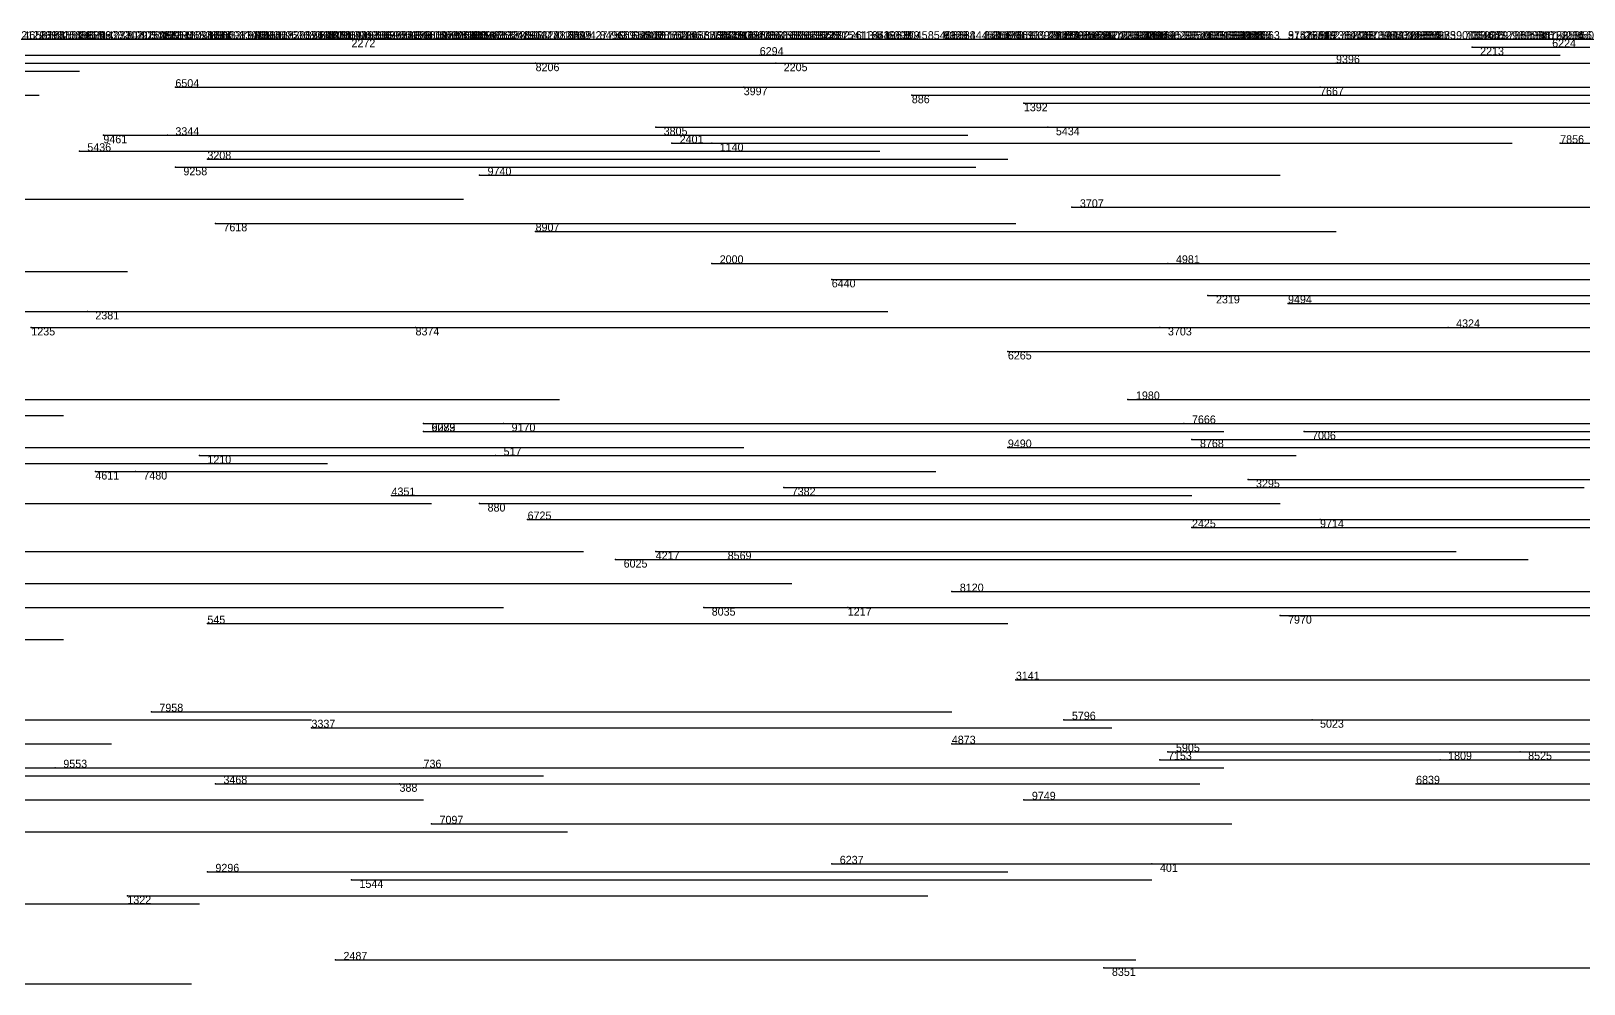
# Model space of a CAD drawing. Extents: x 0 to 1.1, y 0 to 1.
# Drawn here: x 0.666 to 0.86, y 0.882 to 1.001 of the extents above; entities that cross this region are included whole.
import ezdxf

# ---------------------------------------------------------------- set-up
doc = ezdxf.new("R2010")
doc.units = 0
for name, color, linetype in [('Normals', 1, 'CONTINUOUS'), ('Source_points', 5, 'CONTINUOUS'), ('Text', 3, 'CONTINUOUS')]:
    doc.layers.add(name, color=color, linetype=linetype)

msp = doc.modelspace()

# ---------------------------------------------------------------- linework, layer by layer
at = {"layer": 'Normals', "color": 1}
for p, q in [((0.567, 1, 0.51), (0.666, 1, 0.51)), ((0.568, 1, 0.712), (0.668, 1, 0.712)), ((0.569, 1, 0.037), (0.669, 1, 0.037)), ((0.57, 1, 0.263), (0.67, 1, 0.263)), ((0.571, 1, 0.615), (0.671, 1, 0.615)), ((0.572, 1, 0.996), (0.672, 1, 0.996)), ((0.573, 1, 0.052), (0.673, 1, 0.052)), ((0.573, 1, 0.555), (0.672, 1, 0.555)), ((0.573, 1, 0.737), (0.673, 1, 0.737)), ((0.574, 1, 0.416), (0.674, 1, 0.416)), ((0.575, 1, 0.1), (0.675, 1, 0.1)), ((0.575, 1, 0.786), (0.675, 1, 0.786)), ((0.575, 1, 0.309), (0.675, 1, 0.309)), ((0.576, 1, 0.72), (0.676, 1, 0.72)), ((0.576, 1, 0.917), (0.676, 1, 0.917)), ((0.577, 1, 0.671), (0.677, 1, 0.671)), ((0.577, 1, 0.97), (0.676, 1, 0.97)), ((0.578, 1, 0.44), (0.678, 1, 0.44)), ((0.578, 1, 0.671), (0.678, 1, 0.671)), ((0.579, 1, 0.389), (0.679, 1, 0.389)), ((0.579, 1, 0.748), (0.679, 1, 0.748)), ((0.579, 1, 0.608), (0.679, 1, 0.608)), ((0.58, 1, 0.768), (0.68, 1, 0.768)), ((0.58, 1, 0.66), (0.68, 1, 0.66)), ((0.581, 1, 0.547), (0.681, 1, 0.547)), ((0.581, 1, 0.766), (0.681, 1, 0.766)), ((0.581, 1, 0.579), (0.681, 1, 0.579)), ((0.582, 1, 0.555), (0.681, 1, 0.555)), ((0.582, 1, 0.224), (0.682, 1, 0.224)), ((0.582, 1, 0.481), (0.682, 1, 0.481)), ((0.582, 1, 0.28), (0.682, 1, 0.28)), ((0.583, 1, 0.779), (0.683, 1, 0.779)), ((0.584, 1, 0.773), (0.683, 1, 0.773)), ((0.584, 1, 0.73), (0.684, 1, 0.73)), ((0.585, 1, 0.351), (0.685, 1, 0.351)), ((0.585, 1, 0.405), (0.684, 1, 0.405)), ((0.585, 1, 0.126), (0.685, 1, 0.126)), ((0.587, 1, 0.611), (0.686, 1, 0.611)), ((0.587, 1, 0.986), (0.687, 1, 0.986)), ((0.587, 1, 0.704), (0.687, 1, 0.704)), ((0.588, 1, 0.961), (0.688, 1, 0.961)), ((0.588, 1, 0.88), (0.688, 1, 0.88)), ((0.588, 1, 0.424), (0.688, 1, 0.424)), ((0.589, 1, 0.804), (0.689, 1, 0.804)), ((0.59, 1, 0.601), (0.69, 1, 0.601)), ((0.59, 1, 0.449), (0.69, 1, 0.449)), ((0.592, 1, 0.727), (0.692, 1, 0.727)), ((0.593, 1, 0.44), (0.693, 1, 0.44)), ((0.594, 1, 0.78), (0.694, 1, 0.78)), ((0.595, 1, 0.648), (0.695, 1, 0.648)), ((0.595, 1, 0.009), (0.695, 1, 0.009)), ((0.596, 1, 0.351), (0.696, 1, 0.351)), ((0.596, 1, 0.732), (0.696, 1, 0.732)), ((0.596, 1, 0.517), (0.696, 1, 0.517)), ((0.596, 1, 0.337), (0.696, 1, 0.337)), ((0.597, 1, 0.699), (0.697, 1, 0.699)), ((0.597, 1, 0.602), (0.697, 1, 0.602)), ((0.597, 1, 0.552), (0.697, 1, 0.552)), ((0.597, 1, 0.469), (0.697, 1, 0.469)), ((0.598, 1, 0.384), (0.698, 1, 0.384)), ((0.598, 1, 0.524), (0.698, 1, 0.524)), ((0.599, 1, 0.209), (0.699, 1, 0.209)), ((0.6, 1, 0.547), (0.7, 1, 0.547)), ((0.601, 1, 0.09), (0.701, 1, 0.09)), ((0.602, 1, 0.547), (0.702, 1, 0.547)), ((0.602, 1, 0.417), (0.702, 1, 0.417)), ((0.602, 1, 0.722), (0.702, 1, 0.722)), ((0.602, 1, 0.56), (0.702, 1, 0.56)), ((0.603, 1, 0.65), (0.703, 1, 0.65)), ((0.603, 1, 0.94), (0.703, 1, 0.94)), ((0.604, 1, 0.747), (0.704, 1, 0.747)), ((0.606, 1, 0.892), (0.706, 1, 0.892)), ((0.607, 1, 0.119), (0.707, 1, 0.119)), ((0.608, 1, 0.271), (0.708, 1, 0.271)), ((0.608, 1, 0.693), (0.708, 1, 0.693)), ((0.61, 1, 0.631), (0.71, 1, 0.631)), ((0.61, 1, 0.209), (0.71, 1, 0.209)), ((0.611, 1, 0.294), (0.711, 1, 0.294)), ((0.611, 1, 0.772), (0.711, 1, 0.772)), ((0.612, 1, 0.884), (0.712, 1, 0.884)), ((0.612, 1, 0.043), (0.712, 1, 0.043)), ((0.613, 1, 0.044), (0.713, 1, 0.044)), ((0.613, 1, 0.676), (0.713, 1, 0.676)), ((0.614, 1, 0.342), (0.714, 1, 0.342)), ((0.614, 1, 0.962), (0.714, 1, 0.962)), ((0.615, 1, 0.982), (0.715, 1, 0.982)), ((0.615, 1, 0.242), (0.715, 1, 0.242)), ((0.615, 1, 0.621), (0.715, 1, 0.621)), ((0.617, 1, 0.893), (0.717, 1, 0.893)), ((0.618, 1, 0.981), (0.718, 1, 0.981)), ((0.618, 1, 0.547), (0.718, 1, 0.547)), ((0.619, 1, 0.568), (0.719, 1, 0.568)), ((0.62, 1, 0.186), (0.72, 1, 0.186)), ((0.62, 1, 0.248), (0.72, 1, 0.248)), ((0.621, 1, 0.281), (0.721, 1, 0.281)), ((0.621, 1, 0.182), (0.721, 1, 0.182)), ((0.623, 1, 0.877), (0.723, 1, 0.877)), ((0.624, 1, 0.483), (0.724, 1, 0.483)), ((0.626, 1, 0.281), (0.726, 1, 0.281)), ((0.626, 1, 0.721), (0.726, 1, 0.721)), ((0.626, 1, 0.151), (0.726, 1, 0.151)), ((0.627, 1, 0.447), (0.727, 1, 0.447)), ((0.629, 1, 0.347), (0.729, 1, 0.347)), ((0.629, 1, 0.762), (0.729, 1, 0.762)), ((0.629, 1, 0.305), (0.729, 1, 0.305)), ((0.63, 1, 0.655), (0.73, 1, 0.655)), ((0.63, 1, 0.147), (0.73, 1, 0.147)), ((0.63, 1, 0.052), (0.73, 1, 0.052)), ((0.63, 1, 0.908), (0.73, 1, 0.908)), ((0.631, 1, 0.794), (0.731, 1, 0.794)), ((0.632, 1, 0.147), (0.732, 1, 0.147)), ((0.632, 1, 0.774), (0.732, 1, 0.774)), ((0.632, 1, 0.336), (0.732, 1, 0.336)), ((0.634, 1, 0.902), (0.734, 1, 0.902)), ((0.636, 1, 0.088), (0.736, 1, 0.088)), ((0.637, 1, 0.559), (0.737, 1, 0.559)), ((0.637, 1, 0.019), (0.737, 1, 0.019)), ((0.639, 1, 0.02), (0.739, 1, 0.02)), ((0.64, 1, 0.233), (0.74, 1, 0.233)), ((0.64, 1, 0.812), (0.74, 1, 0.812)), ((0.641, 1, 0.76), (0.741, 1, 0.76)), ((0.641, 1, 0.332), (0.741, 1, 0.332)), ((0.642, 1, 0.141), (0.742, 1, 0.141)), ((0.642, 1, 0.719), (0.742, 1, 0.719)), ((0.643, 1, 0.627), (0.743, 1, 0.627)), ((0.644, 1, 0.232), (0.744, 1, 0.232)), ((0.644, 1, 0.914), (0.744, 1, 0.914)), ((0.644, 1, 0.597), (0.744, 1, 0.597)), ((0.645, 1, 0.351), (0.745, 1, 0.351)), ((0.645, 1, 0.615), (0.745, 1, 0.615)), ((0.645, 1, 0.789), (0.745, 1, 0.789)), ((0.646, 1, 0.434), (0.746, 1, 0.434)), ((0.646, 1, 0.353), (0.746, 1, 0.353)), ((0.646, 1, 0.846), (0.746, 1, 0.846)), ((0.646, 1, 0.586), (0.746, 1, 0.586)), ((0.649, 1, 0.301), (0.749, 1, 0.301)), ((0.65, 1, 0.415), (0.75, 1, 0.415)), ((0.65, 1, 0.872), (0.75, 1, 0.872)), ((0.651, 1, 0.215), (0.751, 1, 0.215)), ((0.651, 1, 0.243), (0.751, 1, 0.243)), ((0.651, 1, 0.56), (0.751, 1, 0.56)), ((0.651, 1, 0.769), (0.751, 1, 0.769)), ((0.651, 1, 0.343), (0.751, 1, 0.343)), ((0.651, 1, 0.47), (0.751, 1, 0.47)), ((0.652, 1, 0.394), (0.752, 1, 0.394)), ((0.653, 1, 0.102), (0.753, 1, 0.102)), ((0.654, 1, 0.479), (0.754, 1, 0.479)), ((0.654, 1, 0.888), (0.754, 1, 0.888)), ((0.656, 1, 0.283), (0.756, 1, 0.283)), ((0.656, 1, 0.379), (0.756, 1, 0.379)), ((0.656, 1, 0.19), (0.756, 1, 0.19)), ((0.657, 1, 0.721), (0.757, 1, 0.721)), ((0.658, 1, 0.356), (0.758, 1, 0.356)), ((0.658, 1, 0.319), (0.758, 1, 0.319)), ((0.659, 1, 0.122), (0.759, 1, 0.122)), ((0.659, 1, 0.198), (0.759, 1, 0.198)), ((0.66, 1, 0.368), (0.76, 1, 0.368)), ((0.661, 1, 0.304), (0.761, 1, 0.304)), ((0.661, 1, 0.512), (0.761, 1, 0.512)), ((0.661, 1, 0.282), (0.761, 1, 0.282)), ((0.662, 1, 0.713), (0.762, 1, 0.713)), ((0.662, 1, 0.822), (0.762, 1, 0.822)), ((0.664, 1, 0.941), (0.764, 1, 0.941)), ((0.664, 1, 0.497), (0.764, 1, 0.497)), ((0.666, 1, 0.808), (0.766, 1, 0.808)), ((0.667, 1, 0.519), (0.767, 1, 0.519)), ((0.667, 1, 0.056), (0.767, 1, 0.056)), ((0.668, 1, 0.825), (0.768, 1, 0.825)), ((0.668, 1, 0.644), (0.768, 1, 0.644)), ((0.669, 1, 0.823), (0.769, 1, 0.823)), ((0.67, 1, 0.146), (0.77, 1, 0.146)), ((0.671, 1, 0.414), (0.771, 1, 0.414)), ((0.671, 1, 0.556), (0.771, 1, 0.556)), ((0.672, 1, 0.507), (0.772, 1, 0.507)), ((0.672, 1, 0.51), (0.772, 1, 0.51)), ((0.673, 1, 0.372), (0.773, 1, 0.372)), ((0.673, 1, 0.996), (0.773, 1, 0.996)), ((0.673, 1, 0.54), (0.773, 1, 0.54)), ((0.676, 1, 0.543), (0.776, 1, 0.543)), ((0.676, 1, 0.052), (0.776, 1, 0.052)), ((0.677, 1, 0.28), (0.777, 1, 0.28)), ((0.677, 1, 0.12), (0.777, 1, 0.12)), ((0.679, 1, 0.812), (0.779, 1, 0.812)), ((0.68, 1, 0.896), (0.78, 1, 0.896)), ((0.68, 1, 0.009), (0.78, 1, 0.009)), ((0.68, 1, 0.198), (0.78, 1, 0.198)), ((0.68, 1, 0.754), (0.78, 1, 0.754)), ((0.681, 1, 0.249), (0.781, 1, 0.249)), ((0.681, 1, 0.812), (0.781, 1, 0.812)), ((0.682, 1, 0.924), (0.782, 1, 0.924)), ((0.683, 1, 0.007), (0.783, 1, 0.007)), ((0.683, 1, 0.291), (0.783, 1, 0.291)), ((0.683, 1, 0.196), (0.783, 1, 0.196)), ((0.684, 1, 0.119), (0.784, 1, 0.119)), ((0.685, 1, 0.472), (0.785, 1, 0.472)), ((0.686, 1, 0.078), (0.786, 1, 0.078)), ((0.687, 1, 0.904), (0.787, 1, 0.904)), ((0.687, 1, 0.268), (0.787, 1, 0.268)), ((0.687, 1, 0.611), (0.787, 1, 0.611)), ((0.688, 1, 0.997), (0.787, 1, 0.997)), ((0.688, 1, 0.018), (0.787, 1, 0.018)), ((0.689, 1, 0.831), (0.788, 1, 0.831)), ((0.689, 1, 0.493), (0.789, 1, 0.493)), ((0.69, 1, 0.533), (0.79, 1, 0.533)), ((0.692, 1, 0.645), (0.792, 1, 0.645)), ((0.692, 1, 0.722), (0.792, 1, 0.722)), ((0.692, 1, 0.865), (0.792, 1, 0.865)), ((0.693, 1, 0.795), (0.793, 1, 0.795)), ((0.693, 1, 0.023), (0.793, 1, 0.023)), ((0.694, 1, 0.267), (0.794, 1, 0.267)), ((0.694, 1, 0.778), (0.794, 1, 0.778)), ((0.694, 1, 0.085), (0.794, 1, 0.085)), ((0.695, 1, 0.954), (0.795, 1, 0.954)), ((0.695, 1, 0.43), (0.795, 1, 0.43)), ((0.697, 1, 0.812), (0.797, 1, 0.812)), ((0.697, 1, 0.233), (0.797, 1, 0.233)), ((0.698, 1, 0.611), (0.798, 1, 0.611)), ((0.7, 1, 0.438), (0.8, 1, 0.438)), ((0.7, 1, 0.051), (0.8, 1, 0.051)), ((0.7, 1, 0.394), (0.8, 1, 0.394)), ((0.7, 1, 0.038), (0.8, 1, 0.038)), ((0.701, 1, 0.146), (0.801, 1, 0.146)), ((0.702, 1, 0.477), (0.802, 1, 0.477)), ((0.702, 1, 0.103), (0.802, 1, 0.103)), ((0.702, 1, 0.474), (0.801, 1, 0.474)), ((0.702, 1, 0.281), (0.802, 1, 0.281)), ((0.703, 1, 0.718), (0.803, 1, 0.718)), ((0.703, 1, 0.585), (0.803, 1, 0.585)), ((0.704, 1, 0.971), (0.804, 1, 0.971)), ((0.705, 1), (0.805, 1)), ((0.705, 1, 0.159), (0.805, 1, 0.159)), ((0.706, 1, 0.981), (0.806, 1, 0.981)), ((0.706, 1, 0.975), (0.806, 1, 0.975)), ((0.707, 1, 0.624), (0.807, 1, 0.624)), ((0.708, 1, 0.844), (0.808, 1, 0.844)), ((0.708, 1, 0.977), (0.808, 1, 0.977)), ((0.709, 1, 0.991), (0.809, 1, 0.991)), ((0.709, 1, 0.936), (0.809, 1, 0.936)), ((0.709, 1, 0.98), (0.809, 1, 0.98)), ((0.71, 1, 0.882), (0.81, 1, 0.882)), ((0.711, 1, 0.335), (0.811, 1, 0.335)), ((0.712, 1, 0.905), (0.812, 1, 0.905)), ((0.712, 1, 0.316), (0.812, 1, 0.316)), ((0.712, 1, 0.159), (0.812, 1, 0.159)), ((0.713, 1, 0.34), (0.813, 1, 0.34)), ((0.714, 1, 0.019), (0.814, 1, 0.019)), ((0.714, 1, 0.547), (0.814, 1, 0.547)), ((0.715, 1, 0.285), (0.815, 1, 0.285)), ((0.715, 1, 0.314), (0.815, 1, 0.314)), ((0.717, 1, 0.085), (0.817, 1, 0.085)), ((0.717, 1, 0.895), (0.817, 1, 0.895)), ((0.717, 1, 0.899), (0.817, 1, 0.899)), ((0.717, 1, 0.393), (0.817, 1, 0.393)), ((0.718, 1, 0.23), (0.818, 1, 0.23)), ((0.718, 1, 0.08), (0.818, 1, 0.08)), ((0.718, 1, 0.337), (0.818, 1, 0.337)), ((0.719, 1, 0.099), (0.819, 1, 0.099)), ((0.719, 1, 0.987), (0.819, 1, 0.987)), ((0.719, 1, 0.822), (0.819, 1, 0.822)), ((0.719, 1, 0.567), (0.819, 1, 0.567)), ((0.719, 1, 0.257), (0.819, 1, 0.257)), ((0.72, 1, 0.743), (0.82, 1, 0.743)), ((0.721, 1, 0.352), (0.821, 1, 0.352)), ((0.721, 1, 0.316), (0.821, 1, 0.316)), ((0.722, 1, 0.135), (0.822, 1, 0.135)), ((0.724, 1, 0.622), (0.824, 1, 0.622)), ((0.724, 1, 0.032), (0.824, 1, 0.032)), ((0.724, 1, 0.972), (0.824, 1, 0.972)), ((0.726, 1, 0.754), (0.826, 1, 0.754)), ((0.727, 1, 0.516), (0.827, 1, 0.516)), ((0.728, 1, 0.441), (0.828, 1, 0.441)), ((0.728, 1, 0.364), (0.828, 1, 0.364)), ((0.728, 1, 0.456), (0.828, 1, 0.456)), ((0.729, 1, 0.102), (0.829, 1, 0.102)), ((0.731, 1, 0.289), (0.831, 1, 0.289)), ((0.732, 1, 0.77), (0.832, 1, 0.77)), ((0.732, 1, 0.66), (0.832, 1, 0.66)), ((0.733, 1, 0.273), (0.833, 1, 0.273)), ((0.733, 1, 0.028), (0.833, 1, 0.028)), ((0.733, 1, 0.501), (0.833, 1, 0.501)), ((0.734, 1, 0.841), (0.834, 1, 0.841)), ((0.737, 1, 0.135), (0.837, 1, 0.135)), ((0.738, 1, 0.65), (0.838, 1, 0.65)), ((0.739, 1, 0.667), (0.839, 1, 0.667)), ((0.74, 1, 0.115), (0.84, 1, 0.115)), ((0.74, 1, 0.648), (0.84, 1, 0.648)), ((0.741, 1, 0.563), (0.841, 1, 0.563)), ((0.741, 1, 0.242), (0.841, 1, 0.242)), ((0.742, 1, 0.878), (0.842, 1, 0.878)), ((0.742, 1, 0.521), (0.842, 1, 0.521)), ((0.742, 1, 0.133), (0.842, 1, 0.133)), ((0.744, 1, 0.099), (0.844, 1, 0.099)), ((0.745, 1, 0.087), (0.845, 1, 0.087)), ((0.745, 1, 0.927), (0.845, 1, 0.927)), ((0.746, 1, 0.556), (0.846, 1, 0.556)), ((0.746, 1, 0.446), (0.846, 1, 0.446)), ((0.746, 1, 0.162), (0.846, 1, 0.162)), ((0.749, 1, 0.4), (0.849, 1, 0.4)), ((0.749, 1, 0.231), (0.849, 1, 0.231)), ((0.75, 1, 0.251), (0.85, 1, 0.251)), ((0.75, 1, 0.308), (0.85, 1, 0.308)), ((0.751, 1, 0.946), (0.851, 1, 0.946)), ((0.751, 1, 0.246), (0.851, 1, 0.246)), ((0.752, 1, 0.428), (0.852, 1, 0.428)), ((0.752, 1, 0.049), (0.852, 1, 0.049)), ((0.753, 1, 0.183), (0.853, 1, 0.183)), ((0.753, 1, 0.317), (0.853, 1, 0.317)), ((0.753, 1, 0.996), (0.853, 1, 0.996)), ((0.754, 1, 0.462), (0.854, 1, 0.462)), ((0.755, 1, 0.776), (0.855, 1, 0.776)), ((0.755, 1, 0.372), (0.855, 1, 0.372)), ((0.757, 1, 0.524), (0.857, 1, 0.524)), ((0.757, 1, 0.435), (0.857, 1, 0.435)), ((0.757, 1, 0.38), (0.857, 1, 0.38)), ((0.758, 1, 0.796), (0.858, 1, 0.796)), ((0.76, 1, 0.857), (0.86, 1, 0.857)), ((0.76, 1, 0.97), (0.86, 1, 0.97)), ((0.761, 1, 0.921), (0.861, 1, 0.921)), ((0.761, 1, 0.981), (0.861, 1, 0.981)), ((0.762, 1, 0.28), (0.862, 1, 0.28)), ((0.763, 1, 0.255), (0.863, 1, 0.255)), ((0.763, 1, 0.711), (0.863, 1, 0.711)), ((0.763, 1, 0.591), (0.863, 1, 0.591)), ((0.765, 1, 0.464), (0.865, 1, 0.464)), ((0.765, 1, 0.392), (0.865, 1, 0.392)), ((0.765, 1, 0.126), (0.865, 1, 0.126)), ((0.768, 1, 0.724), (0.868, 1, 0.724)), ((0.769, 1, 0.577), (0.869, 1, 0.577)), ((0.77, 1, 0.086), (0.87, 1, 0.086)), ((0.771, 1, 0.78), (0.871, 1, 0.78)), ((0.771, 1, 0.105), (0.871, 1, 0.105)), ((0.772, 1, 0.887), (0.872, 1, 0.887)), ((0.773, 1, 0.76), (0.873, 1, 0.76)), ((0.773, 1, 0.01), (0.873, 1, 0.01)), ((0.775, 1, 0.089), (0.875, 1, 0.089)), ((0.778, 1, 0.507), (0.878, 1, 0.507)), ((0.779, 1, 0.237), (0.879, 1, 0.237)), ((0.779, 1, 0.658), (0.879, 1, 0.658)), ((0.78, 1, 0.925), (0.88, 1, 0.925)), ((0.78, 1, 0.77), (0.88, 1, 0.77)), ((0.781, 1, 0.554), (0.881, 1, 0.554)), ((0.783, 1, 0.204), (0.883, 1, 0.204)), ((0.785, 1, 0.681), (0.885, 1, 0.681)), ((0.785, 1, 0.074), (0.885, 1, 0.074)), ((0.785, 1, 0.352), (0.885, 1, 0.352)), ((0.785, 1, 0.998), (0.885, 1, 0.998)), ((0.787, 1, 0.183), (0.887, 1, 0.183)), ((0.787, 1, 0.122), (0.887, 1, 0.122)), ((0.788, 1, 0.175), (0.888, 1, 0.175)), ((0.789, 1, 0.555), (0.889, 1, 0.555)), ((0.789, 1, 0.186), (0.889, 1, 0.186)), ((0.791, 1, 0.533), (0.891, 1, 0.533)), ((0.791, 1, 0.679), (0.891, 1, 0.679)), ((0.792, 1, 0.484), (0.892, 1, 0.484)), ((0.793, 1, 0.9), (0.893, 1, 0.9)), ((0.793, 1, 0.161), (0.893, 1, 0.161)), ((0.794, 1, 0.052), (0.894, 1, 0.052)), ((0.794, 1, 0.387), (0.894, 1, 0.387)), ((0.794, 1, 0.425), (0.894, 1, 0.425)), ((0.794, 1, 0.747), (0.894, 1, 0.747)), ((0.795, 1, 0.404), (0.895, 1, 0.404)), ((0.795, 1, 0.017), (0.895, 1, 0.017)), ((0.796, 1, 0.502), (0.896, 1, 0.502)), ((0.797, 1, 0.424), (0.897, 1, 0.424)), ((0.797, 1, 0.039), (0.897, 1, 0.039)), ((0.797, 1, 0.558), (0.897, 1, 0.558)), ((0.798, 1, 0.571), (0.898, 1, 0.571)), ((0.798, 1, 0.917), (0.898, 1, 0.917)), ((0.799, 1, 0.252), (0.899, 1, 0.252)), ((0.8, 1, 0.909), (0.9, 1, 0.909)), ((0.8, 1, 0.984), (0.9, 1, 0.984)), ((0.801, 1, 0.831), (0.901, 1, 0.831)), ((0.801, 1, 0.035), (0.901, 1, 0.035)), ((0.802, 1, 0.346), (0.902, 1, 0.346)), ((0.803, 1, 0.168), (0.903, 1, 0.168)), ((0.803, 1, 0.984), (0.903, 1, 0.984)), ((0.804, 1, 0.355), (0.904, 1, 0.355)), ((0.804, 1, 0.971), (0.904, 1, 0.971)), ((0.805, 1, 0.783), (0.905, 1, 0.783)), ((0.805, 1, 0.892), (0.905, 1, 0.892)), ((0.805, 1, 0.988), (0.905, 1, 0.988)), ((0.805, 1, 0.414), (0.905, 1, 0.414)), ((0.805, 1, 0.173), (0.905, 1, 0.173)), ((0.805, 1, 0.744), (0.905, 1, 0.744)), ((0.805, 1, 0.969), (0.905, 1, 0.969)), ((0.806, 1, 0.631), (0.906, 1, 0.631)), ((0.807, 1, 0.505), (0.907, 1, 0.505)), ((0.809, 1, 0.633), (0.909, 1, 0.633)), ((0.81, 1, 0.617), (0.91, 1, 0.617)), ((0.811, 1, 0.674), (0.911, 1, 0.674)), ((0.811, 1, 0.713), (0.911, 1, 0.713)), ((0.812, 1, 0.732), (0.912, 1, 0.732)), ((0.812, 1, 0.136), (0.912, 1, 0.136)), ((0.813, 1, 0.78), (0.913, 1, 0.78)), ((0.813, 1, 0.1), (0.913, 1, 0.1)), ((0.814, 1, 0.285), (0.914, 1, 0.285)), ((0.815, 1, 0.548), (0.915, 1, 0.548)), ((0.815, 1, 0.743), (0.915, 1, 0.743)), ((0.816, 1, 0.431), (0.916, 1, 0.431)), ((0.816, 1, 0.236), (0.916, 1, 0.236)), ((0.816, 1, 0.107), (0.916, 1, 0.107)), ((0.816, 1, 0.994), (0.916, 1, 0.994)), ((0.817, 1, 0.128), (0.917, 1, 0.128)), ((0.817, 1, 0.122), (0.917, 1, 0.122)), ((0.818, 1, 0.342), (0.918, 1, 0.342)), ((0.819, 1, 0.439), (0.919, 1, 0.439)), ((0.822, 1, 0.254), (0.922, 1, 0.254)), ((0.822, 1, 0.913), (0.922, 1, 0.913)), ((0.823, 1, 0.55), (0.922, 1, 0.55)), ((0.824, 1, 0.275), (0.924, 1, 0.275)), ((0.825, 1, 0.919), (0.925, 1, 0.919)), ((0.826, 1, 0.239), (0.926, 1, 0.239)), ((0.826, 1, 0.871), (0.926, 1, 0.871)), ((0.826, 1, 0.096), (0.926, 1, 0.096)), ((0.827, 1, 0.474), (0.926, 1, 0.474)), ((0.828, 1, 0.331), (0.928, 1, 0.331)), ((0.829, 1, 0.636), (0.929, 1, 0.636)), ((0.829, 1, 0.286), (0.929, 1, 0.286)), ((0.83, 1, 0.728), (0.93, 1, 0.728)), ((0.83, 1, 0.182), (0.93, 1, 0.182)), ((0.831, 1, 0.092), (0.931, 1, 0.092)), ((0.832, 1, 0.725), (0.931, 1, 0.725)), ((0.833, 1, 0.627), (0.933, 1, 0.627)), ((0.833, 1, 0.033), (0.933, 1, 0.033)), ((0.834, 1, 0.838), (0.934, 1, 0.838)), ((0.835, 1, 0.809), (0.935, 1, 0.809)), ((0.836, 1, 0.086), (0.936, 1, 0.086)), ((0.836, 1, 0.18), (0.936, 1, 0.18)), ((0.838, 1, 0.9), (0.938, 1, 0.9)), ((0.838, 1, 0.429), (0.938, 1, 0.429)), ((0.838, 1, 0.104), (0.938, 1, 0.104)), ((0.838, 1, 0.607), (0.938, 1, 0.607)), ((0.839, 1, 0.067), (0.939, 1, 0.067)), ((0.839, 1, 0.42), (0.939, 1, 0.42)), ((0.839, 1, 0.143), (0.939, 1, 0.143)), ((0.839, 1, 0.208), (0.939, 1, 0.208)), ((0.84, 1, 0.727), (0.94, 1, 0.727)), ((0.841, 1, 0.658), (0.941, 1, 0.658)), ((0.841, 1, 0.714), (0.941, 1, 0.714)), ((0.844, 1, 0.778), (0.944, 1, 0.778)), ((0.844, 1, 0.279), (0.944, 1, 0.279)), ((0.846, 1, 0.706), (0.946, 1, 0.706)), ((0.846, 1, 0.539), (0.946, 1, 0.539)), ((0.847, 1, 0.911), (0.947, 1, 0.911)), ((0.848, 1, 0.579), (0.948, 1, 0.579)), ((0.848, 1, 0.793), (0.948, 1, 0.793)), ((0.85, 1, 0.659), (0.95, 1, 0.659)), ((0.851, 1, 0.255), (0.951, 1, 0.255)), ((0.852, 1, 0.157), (0.952, 1, 0.157)), ((0.853, 1, 0.325), (0.953, 1, 0.325)), ((0.853, 1, 0.913), (0.953, 1, 0.913)), ((0.853, 1, 0.409), (0.953, 1, 0.409)), ((0.855, 1, 0.128), (0.955, 1, 0.128)), ((0.855, 1, 0.664), (0.955, 1, 0.664)), ((0.855, 1, 1), (0.955, 1, 1)), ((0.856, 1, 0.314), (0.956, 1, 0.314)), ((0.857, 1, 0.547), (0.957, 1, 0.547)), ((0.857, 1, 0.585), (0.957, 1, 0.585)), ((0.859, 1, 0.396), (0.959, 1, 0.396)), ((0.859, 1, 0.002), (0.959, 1, 0.002)), ((0.663, 0.998), (0.763, 0.998)), ((0.757, 0.998, 1), (0.857, 0.998, 1)), ((0.846, 0.999), (0.946, 0.999)), ((0.572, 0.996, 1), (0.672, 0.996, 1)), ((0.632, 0.997), (0.732, 0.997)), ((0.729, 0.997), (0.829, 0.997)), ((0.759, 0.997), (0.859, 0.997)), ((0.829, 0.997, 1), (0.929, 0.997, 1)), ((0.684, 0.994), (0.784, 0.994)), ((0.755, 0.994), (0.855, 0.994)), ((0.827, 0.994, 1), (0.927, 0.994, 1)), ((0.567, 0.993, 1), (0.667, 0.993, 1)), ((0.776, 0.993, 1), (0.876, 0.993, 1)), ((0.79, 0.992, 1), (0.89, 0.992, 1)), ((0.675, 0.988), (0.775, 0.988)), ((0.683, 0.988, 1), (0.783, 0.988, 1)), ((0.744, 0.989), (0.844, 0.989)), ((0.793, 0.989, 1), (0.893, 0.989, 1)), ((0.672, 0.986), (0.772, 0.986)), ((0.746, 0.987), (0.846, 0.987)), ((0.751, 0.987), (0.851, 0.987)), ((0.857, 0.987, 1), (0.957, 0.987, 1)), ((0.684, 0.984), (0.784, 0.984)), ((0.688, 0.985), (0.788, 0.985)), ((0.722, 0.983), (0.822, 0.983)), ((0.62, 0.98, 1), (0.72, 0.98, 1)), ((0.796, 0.979, 1), (0.896, 0.979, 1)), ((0.689, 0.977), (0.789, 0.977)), ((0.729, 0.976, 1), (0.829, 0.976, 1)), ((0.751, 0.972), (0.851, 0.972)), ((0.808, 0.972, 1), (0.908, 0.972, 1)), ((0.578, 0.971), (0.678, 0.971)), ((0.766, 0.97), (0.866, 0.97)), ((0.813, 0.968), (0.913, 0.968)), ((0.823, 0.967, 1), (0.923, 0.967, 1)), ((0.585, 0.966, 1), (0.685, 0.966, 1)), ((0.673, 0.966, 1), (0.773, 0.966, 1)), ((0.666, 0.964, 1), (0.766, 0.964, 1)), ((0.714, 0.964), (0.814, 0.964)), ((0.807, 0.964, 1), (0.907, 0.964, 1)), ((0.843, 0.964, 1), (0.943, 0.964, 1)), ((0.788, 0.961), (0.888, 0.961)), ((0.632, 0.955, 1), (0.732, 0.955, 1)), ((0.803, 0.955), (0.903, 0.955)), ((0.57, 0.953, 1), (0.67, 0.953, 1)), ((0.715, 0.952, 1), (0.815, 0.952, 1)), ((0.715, 0.951, 1), (0.815, 0.951, 1)), ((0.725, 0.952, 1), (0.825, 0.952, 1)), ((0.81, 0.952), (0.91, 0.952)), ((0.825, 0.951, 1), (0.925, 0.951, 1)), ((0.655, 0.949), (0.755, 0.949)), ((0.788, 0.949), (0.888, 0.949)), ((0.811, 0.95, 1), (0.911, 0.95, 1)), ((0.603, 0.947, 1), (0.703, 0.947, 1)), ((0.687, 0.948, 1), (0.787, 0.948, 1)), ((0.724, 0.948), (0.824, 0.948)), ((0.674, 0.946), (0.774, 0.946)), ((0.679, 0.946), (0.779, 0.946)), ((0.818, 0.945, 1), (0.918, 0.945, 1)), ((0.711, 0.943), (0.811, 0.943)), ((0.76, 0.944), (0.86, 0.944)), ((0.612, 0.942, 1), (0.712, 0.942, 1)), ((0.616, 0.942), (0.716, 0.942)), ((0.722, 0.942), (0.822, 0.942)), ((0.728, 0.94, 1), (0.828, 0.94, 1)), ((0.811, 0.939), (0.911, 0.939)), ((0.827, 0.94, 1), (0.927, 0.94, 1)), ((0.634, 0.936), (0.734, 0.936)), ((0.635, 0.936), (0.735, 0.936)), ((0.744, 0.936, 1), (0.844, 0.936, 1)), ((0.739, 0.935), (0.839, 0.935)), ((0.753, 0.935, 1), (0.853, 0.935, 1)), ((0.661, 0.932, 1), (0.761, 0.932, 1)), ((0.781, 0.931, 1), (0.881, 0.931, 1)), ((0.625, 0.929, 1), (0.725, 0.929, 1)), ((0.75, 0.929), (0.85, 0.929)), ((0.768, 0.929, 1), (0.868, 0.929, 1)), ((0.822, 0.928), (0.922, 0.928)), ((0.688, 0.927), (0.788, 0.927)), ((0.571, 0.925), (0.67, 0.925)), ((0.789, 0.92, 1), (0.889, 0.92, 1)), ((0.681, 0.916), (0.781, 0.916)), ((0.601, 0.915), (0.701, 0.915)), ((0.701, 0.914), (0.801, 0.914)), ((0.795, 0.915), (0.895, 0.915)), ((0.826, 0.915, 1), (0.926, 0.915, 1)), ((0.576, 0.912), (0.676, 0.912)), ((0.781, 0.912, 1), (0.881, 0.912, 1)), ((0.807, 0.91), (0.907, 0.91)), ((0.808, 0.911), (0.908, 0.911)), ((0.842, 0.91), (0.942, 0.91)), ((0.852, 0.911, 1), (0.952, 0.911, 1)), ((0.611, 0.909), (0.711, 0.909)), ((0.63, 0.908), (0.73, 0.908)), ((0.669, 0.909), (0.769, 0.909)), ((0.715, 0.909, 1), (0.815, 0.909, 1)), ((0.689, 0.907), (0.789, 0.907)), ((0.712, 0.907), (0.812, 0.907)), ((0.839, 0.907, 1), (0.939, 0.907, 1)), ((0.615, 0.905, 1), (0.715, 0.905, 1)), ((0.79, 0.905), (0.89, 0.905)), ((0.628, 0.901), (0.728, 0.901)), ((0.633, 0.901), (0.733, 0.901)), ((0.716, 0.902), (0.816, 0.902)), ((0.766, 0.897), (0.866, 0.897)), ((0.806, 0.897, 1), (0.906, 0.897, 1)), ((0.688, 0.896), (0.788, 0.896)), ((0.706, 0.895), (0.806, 0.895)), ((0.678, 0.893, 1), (0.778, 0.893, 1)), ((0.587, 0.892, 1), (0.687, 0.892, 1)), ((0.704, 0.885), (0.804, 0.885)), ((0.8, 0.884, 1), (0.9, 0.884, 1)), ((0.586, 0.882), (0.686, 0.882))]:
    msp.add_line(p, q, dxfattribs=at)
at = {"layer": 'Source_points', "color": 5}
for p in [(0.666, 1, 0.808), (0.667, 1, 0.519), (0.667, 1, 0.056), (0.668, 1, 0.825), (0.668, 1, 0.644), (0.669, 1, 0.823), (0.67, 1, 0.146), (0.671, 1, 0.414), (0.671, 1, 0.556), (0.672, 1, 0.507), (0.672, 1, 0.51), (0.673, 1, 0.372), (0.673, 1, 0.996), (0.673, 1, 0.54), (0.676, 1, 0.543), (0.676, 1, 0.052), (0.677, 1, 0.28), (0.677, 1, 0.12), (0.679, 1, 0.812), (0.68, 1, 0.896), (0.68, 1, 0.009), (0.68, 1, 0.198), (0.68, 1, 0.754), (0.681, 1, 0.249), (0.681, 1, 0.812), (0.682, 1, 0.924), (0.683, 1, 0.007), (0.683, 1, 0.291), (0.683, 1, 0.196), (0.684, 1, 0.119), (0.685, 1, 0.472), (0.686, 1, 0.078), (0.687, 1, 0.904), (0.687, 1, 0.268), (0.687, 1, 0.611), (0.688, 1, 0.997), (0.688, 1, 0.018), (0.689, 1, 0.831), (0.689, 1, 0.493), (0.69, 1, 0.533), (0.692, 1, 0.645), (0.692, 1, 0.722), (0.692, 1, 0.865), (0.693, 1, 0.795), (0.693, 1, 0.023), (0.694, 1, 0.267), (0.694, 1, 0.778), (0.694, 1, 0.085), (0.695, 1, 0.954), (0.695, 1, 0.43), (0.697, 1, 0.812), (0.697, 1, 0.233), (0.698, 1, 0.611), (0.7, 1, 0.438), (0.7, 1, 0.051), (0.7, 1, 0.394), (0.7, 1, 0.038), (0.701, 1, 0.146), (0.702, 1, 0.477), (0.702, 1, 0.103), (0.702, 1, 0.474), (0.702, 1, 0.281), (0.703, 1, 0.718), (0.703, 1, 0.585), (0.704, 1, 0.971), (0.705, 1), (0.705, 1, 0.159), (0.706, 1, 0.981), (0.706, 1, 0.975), (0.707, 1, 0.624), (0.708, 1, 0.844), (0.708, 1, 0.977), (0.709, 1, 0.991), (0.709, 1, 0.936), (0.709, 1, 0.98), (0.71, 1, 0.882), (0.711, 1, 0.335), (0.712, 1, 0.905), (0.712, 1, 0.316), (0.712, 1, 0.159), (0.713, 1, 0.34), (0.714, 1, 0.019), (0.714, 1, 0.547), (0.715, 1, 0.285), (0.715, 1, 0.314), (0.717, 1, 0.085), (0.717, 1, 0.895), (0.717, 1, 0.899), (0.717, 1, 0.393), (0.718, 1, 0.23), (0.718, 1, 0.08), (0.718, 1, 0.337), (0.719, 1, 0.099), (0.719, 1, 0.987), (0.719, 1, 0.822), (0.719, 1, 0.567), (0.719, 1, 0.257), (0.72, 1, 0.743), (0.721, 1, 0.352), (0.721, 1, 0.316), (0.722, 1, 0.135), (0.724, 1, 0.622), (0.724, 1, 0.032), (0.724, 1, 0.972), (0.726, 1, 0.754), (0.727, 1, 0.516), (0.728, 1, 0.441), (0.728, 1, 0.364), (0.728, 1, 0.456), (0.729, 1, 0.102), (0.731, 1, 0.289), (0.732, 1, 0.77), (0.732, 1, 0.66), (0.733, 1, 0.273), (0.733, 1, 0.028), (0.733, 1, 0.501), (0.734, 1, 0.841), (0.737, 1, 0.135), (0.738, 1, 0.65), (0.739, 1, 0.667), (0.74, 1, 0.115), (0.74, 1, 0.648), (0.741, 1, 0.563), (0.741, 1, 0.242), (0.742, 1, 0.878), (0.742, 1, 0.521), (0.742, 1, 0.133), (0.744, 1, 0.099), (0.745, 1, 0.087), (0.745, 1, 0.927), (0.746, 1, 0.556), (0.746, 1, 0.446), (0.746, 1, 0.162), (0.749, 1, 0.4), (0.749, 1, 0.231), (0.75, 1, 0.251), (0.75, 1, 0.308), (0.751, 1, 0.946), (0.751, 1, 0.246), (0.752, 1, 0.428), (0.752, 1, 0.049), (0.753, 1, 0.183), (0.753, 1, 0.317), (0.753, 1, 0.996), (0.754, 1, 0.462), (0.755, 1, 0.776), (0.755, 1, 0.372), (0.757, 1, 0.524), (0.757, 1, 0.435), (0.757, 1, 0.38), (0.758, 1, 0.796), (0.76, 1, 0.857), (0.76, 1, 0.97), (0.761, 1, 0.921), (0.761, 1, 0.981), (0.762, 1, 0.28), (0.763, 1, 0.255), (0.763, 1, 0.711), (0.763, 1, 0.591), (0.765, 1, 0.464), (0.765, 1, 0.392), (0.765, 1, 0.126), (0.768, 1, 0.724), (0.769, 1, 0.577), (0.77, 1, 0.086), (0.771, 1, 0.78), (0.771, 1, 0.105), (0.772, 1, 0.887), (0.773, 1, 0.76), (0.773, 1, 0.01), (0.775, 1, 0.089), (0.778, 1, 0.507), (0.779, 1, 0.237), (0.779, 1, 0.658), (0.78, 1, 0.925), (0.78, 1, 0.77), (0.781, 1, 0.554), (0.783, 1, 0.204), (0.785, 1, 0.681), (0.785, 1, 0.074), (0.785, 1, 0.352), (0.785, 1, 0.998), (0.787, 1, 0.183), (0.787, 1, 0.122), (0.788, 1, 0.175), (0.789, 1, 0.555), (0.789, 1, 0.186), (0.791, 1, 0.533), (0.791, 1, 0.679), (0.792, 1, 0.484), (0.793, 1, 0.9), (0.793, 1, 0.161), (0.794, 1, 0.052), (0.794, 1, 0.387), (0.794, 1, 0.425), (0.794, 1, 0.747), (0.795, 1, 0.404), (0.795, 1, 0.017), (0.796, 1, 0.502), (0.797, 1, 0.424), (0.797, 1, 0.039), (0.797, 1, 0.558), (0.798, 1, 0.571), (0.798, 1, 0.917), (0.799, 1, 0.252), (0.8, 1, 0.909), (0.8, 1, 0.984), (0.801, 1, 0.831), (0.801, 1, 0.035), (0.802, 1, 0.346), (0.803, 1, 0.168), (0.803, 1, 0.984), (0.804, 1, 0.355), (0.804, 1, 0.971), (0.805, 1, 0.783), (0.805, 1, 0.892), (0.805, 1, 0.988), (0.805, 1, 0.414), (0.805, 1, 0.173), (0.805, 1, 0.744), (0.805, 1, 0.969), (0.806, 1, 0.631), (0.807, 1, 0.505), (0.809, 1, 0.633), (0.81, 1, 0.617), (0.811, 1, 0.674), (0.811, 1, 0.713), (0.812, 1, 0.732), (0.812, 1, 0.136), (0.813, 1, 0.78), (0.813, 1, 0.1), (0.814, 1, 0.285), (0.815, 1, 0.548), (0.815, 1, 0.743), (0.816, 1, 0.431), (0.816, 1, 0.236), (0.816, 1, 0.107), (0.816, 1, 0.994), (0.817, 1, 0.128), (0.817, 1, 0.122), (0.818, 1, 0.342), (0.819, 1, 0.439), (0.822, 1, 0.254), (0.822, 1, 0.913), (0.823, 1, 0.55), (0.824, 1, 0.275), (0.825, 1, 0.919), (0.826, 1, 0.239), (0.826, 1, 0.871), (0.826, 1, 0.096), (0.827, 1, 0.474), (0.828, 1, 0.331), (0.829, 1, 0.636), (0.829, 1, 0.286), (0.83, 1, 0.728), (0.83, 1, 0.182), (0.831, 1, 0.092), (0.832, 1, 0.725), (0.833, 1, 0.627), (0.833, 1, 0.033), (0.834, 1, 0.838), (0.835, 1, 0.809), (0.836, 1, 0.086), (0.836, 1, 0.18), (0.838, 1, 0.9), (0.838, 1, 0.429), (0.838, 1, 0.104), (0.838, 1, 0.607), (0.839, 1, 0.067), (0.839, 1, 0.42), (0.839, 1, 0.143), (0.839, 1, 0.208), (0.84, 1, 0.727), (0.841, 1, 0.658), (0.841, 1, 0.714), (0.844, 1, 0.778), (0.844, 1, 0.279), (0.846, 1, 0.706), (0.846, 1, 0.539), (0.847, 1, 0.911), (0.848, 1, 0.579), (0.848, 1, 0.793), (0.85, 1, 0.659), (0.851, 1, 0.255), (0.852, 1, 0.157), (0.853, 1, 0.325), (0.853, 1, 0.913), (0.853, 1, 0.409), (0.855, 1, 0.128), (0.855, 1, 0.664), (0.855, 1, 1), (0.856, 1, 0.314), (0.857, 1, 0.547), (0.857, 1, 0.585), (0.859, 1, 0.396), (0.859, 1, 0.002), (0.757, 0.998, 1), (0.846, 0.999), (0.729, 0.997), (0.759, 0.997), (0.829, 0.997, 1), (0.684, 0.994), (0.755, 0.994), (0.827, 0.994, 1), (0.776, 0.993, 1), (0.79, 0.992, 1), (0.675, 0.988), (0.683, 0.988, 1), (0.744, 0.989), (0.793, 0.989, 1), (0.672, 0.986), (0.746, 0.987), (0.751, 0.987), (0.857, 0.987, 1), (0.684, 0.984), (0.688, 0.985), (0.722, 0.983), (0.796, 0.979, 1), (0.689, 0.977), (0.729, 0.976, 1), (0.751, 0.972), (0.808, 0.972, 1), (0.766, 0.97), (0.813, 0.968), (0.823, 0.967, 1), (0.673, 0.966, 1), (0.666, 0.964, 1), (0.714, 0.964), (0.807, 0.964, 1), (0.843, 0.964, 1), (0.788, 0.961), (0.803, 0.955), (0.715, 0.952, 1), (0.715, 0.951, 1), (0.725, 0.952, 1), (0.81, 0.952), (0.825, 0.951, 1), (0.788, 0.949), (0.811, 0.95, 1), (0.687, 0.948, 1), (0.724, 0.948), (0.674, 0.946), (0.679, 0.946), (0.818, 0.945, 1), (0.711, 0.943), (0.76, 0.944), (0.722, 0.942), (0.728, 0.94, 1), (0.811, 0.939), (0.827, 0.94, 1), (0.744, 0.936, 1), (0.739, 0.935), (0.753, 0.935, 1), (0.781, 0.931, 1), (0.75, 0.929), (0.768, 0.929, 1), (0.822, 0.928), (0.688, 0.927), (0.789, 0.92, 1), (0.681, 0.916), (0.701, 0.914), (0.795, 0.915), (0.826, 0.915, 1), (0.781, 0.912, 1), (0.807, 0.91), (0.808, 0.911), (0.842, 0.91), (0.852, 0.911, 1), (0.669, 0.909), (0.715, 0.909, 1), (0.689, 0.907), (0.712, 0.907), (0.839, 0.907, 1), (0.79, 0.905), (0.716, 0.902), (0.766, 0.897), (0.806, 0.897, 1), (0.688, 0.896), (0.706, 0.895), (0.678, 0.893, 1), (0.704, 0.885), (0.8, 0.884, 1)]:
    msp.add_point(p, dxfattribs=at)

# ---------------------------------------------------------------- texts
at = {"layer": 'Text', "color": 3}
for s, p in [('3212', (0.664, 1, 0.941)), ('4658', (0.665, 1, 0.497)), ('9380', (0.667, 1, 0.056)), ('2612', (0.667, 1, 0.808)), ('1696', (0.667, 1, 0.519)), ('2781', (0.668, 1, 0.644)), ('1645', (0.668, 1, 0.825)), ('2588', (0.67, 1, 0.823)), ('1040', (0.67, 1, 0.146)), ('8940', (0.671, 1, 0.556)), ('8868', (0.672, 1, 0.51)), ('2311', (0.672, 1, 0.414)), ('2869', (0.673, 1, 0.507)), ('6248', (0.673, 1, 0.372)), ('6296', (0.673, 1, 0.996)), ('7142', (0.674, 1, 0.54)), ('3824', (0.676, 1, 0.543)), ('3302', (0.677, 1, 0.28)), ('7707', (0.677, 1, 0.052)), ('8140', (0.678, 1, 0.12)), ('2926', (0.679, 1, 0.812)), ('1674', (0.68, 1, 0.896)), ('3777', (0.681, 1, 0.009)), ('3782', (0.681, 1, 0.198)), ('5173', (0.681, 1, 0.754)), ('4366', (0.682, 1, 0.249)), ('2956', (0.682, 1, 0.924)), ('7571', (0.682, 1, 0.812)), ('3915', (0.683, 1, 0.196)), ('235', (0.684, 1, 0.007)), ('1876', (0.684, 1, 0.291)), ('4102', (0.685, 1, 0.119)), ('7279', (0.685, 1, 0.472)), ('8280', (0.687, 1, 0.078)), ('4648', (0.688, 1, 0.904)), ('5237', (0.688, 1, 0.018)), ('5798', (0.688, 1, 0.268)), ('8294', (0.688, 1, 0.611)), ('1072', (0.688, 1, 0.997)), ('366', (0.689, 1, 0.831)), ('8509', (0.689, 1, 0.493)), ('1337', (0.69, 1, 0.533)), ('8190', (0.692, 1, 0.865)), ('1342', (0.692, 1, 0.722)), ('316', (0.693, 1, 0.645)), ('8225', (0.693, 1, 0.023)), ('4390', (0.694, 1, 0.795)), ('2292', (0.694, 1, 0.267)), ('4041', (0.695, 1, 0.085)), ('3140', (0.695, 1, 0.778)), ('6150', (0.695, 1, 0.954)), ('6802', (0.695, 1, 0.43)), ('5963', (0.697, 1, 0.812)), ('8381', (0.698, 1, 0.233)), ('7288', (0.698, 1, 0.611)), ('682', (0.7, 1, 0.438)), ('9618', (0.701, 1, 0.038)), ('2785', (0.701, 1, 0.051)), ('7424', (0.701, 1, 0.394)), ('3771', (0.702, 1, 0.477)), ('5777', (0.702, 1, 0.474)), ('8283', (0.702, 1, 0.146)), ('6467', (0.702, 1, 0.281)), ('4298', (0.703, 1, 0.103)), ('8464', (0.703, 1, 0.585)), ('1959', (0.704, 1, 0.718)), ('6194', (0.705, 1, 0.971)), ('7642', (0.705, 1, 0.159)), ('2272', (0.706, 0.999)), ('9085', (0.707, 1, 0.975)), ('748', (0.707, 1, 0.981)), ('7321', (0.707, 1, 0.624)), ('573', (0.708, 1, 0.844)), ('9306', (0.708, 1, 0.977)), ('9969', (0.709, 1, 0.98)), ('4767', (0.71, 1, 0.991)), ('6393', (0.71, 1, 0.882)), ('6975', (0.71, 1, 0.936)), ('4019', (0.712, 1, 0.316)), ('3595', (0.712, 1, 0.335)), ('4885', (0.713, 1, 0.159)), ('8289', (0.713, 1, 0.34)), ('2576', (0.713, 1, 0.905)), ('3440', (0.714, 1, 0.019)), ('3003', (0.715, 1, 0.285)), ('3519', (0.715, 1, 0.314)), ('9854', (0.715, 1, 0.547)), ('4477', (0.717, 1, 0.895)), ('5563', (0.717, 1, 0.899)), ('699', (0.717, 1, 0.085)), ('3711', (0.718, 1, 0.08)), ('7911', (0.718, 1, 0.393)), ('5452', (0.719, 1, 0.987)), ('7419', (0.719, 1, 0.337)), ('182', (0.719, 1, 0.23)), ('5437', (0.72, 1, 0.099)), ('9215', (0.72, 1, 0.567)), ('9963', (0.72, 1, 0.257)), ('6741', (0.72, 1, 0.822)), ('4464', (0.721, 1, 0.743)), ('6545', (0.721, 1, 0.352)), ('8943', (0.722, 1, 0.316)), ('4833', (0.723, 1, 0.135)), ('6718', (0.724, 1, 0.032)), ('7537', (0.724, 1, 0.972)), ('5674', (0.725, 1, 0.622)), ('2439', (0.726, 1, 0.754)), ('8998', (0.727, 1, 0.516)), ('5047', (0.728, 1, 0.456)), ('6418', (0.729, 1, 0.102)), ('1317', (0.729, 1, 0.441)), ('1424', (0.729, 1, 0.364)), ('7018', (0.731, 1, 0.289)), ('8226', (0.732, 1, 0.66)), ('5289', (0.733, 1, 0.77)), ('92', (0.733, 1, 0.273)), ('9447', (0.733, 1, 0.501)), ('6599', (0.733, 1, 0.028)), ('2427', (0.735, 1, 0.841)), ('8496', (0.737, 1, 0.135)), ('759', (0.738, 1, 0.65)), ('4309', (0.739, 1, 0.667)), ('6917', (0.74, 1, 0.648)), ('656', (0.741, 1, 0.115)), ('4687', (0.742, 1, 0.521)), ('3342', (0.742, 1, 0.242)), ('8440', (0.742, 1, 0.133)), ('2886', (0.742, 1, 0.563)), ('4287', (0.743, 1, 0.878)), ('6111', (0.744, 1, 0.099)), ('8562', (0.745, 1, 0.927)), ('6145', (0.746, 1, 0.087)), ('7074', (0.746, 1, 0.162)), ('2845', (0.747, 1, 0.446)), ('1368', (0.747, 1, 0.556)), ('6717', (0.749, 1, 0.4)), ('3580', (0.75, 1, 0.251)), ('3764', (0.75, 1, 0.308)), ('6756', (0.75, 1, 0.231)), ('1312', (0.751, 1, 0.946)), ('8748', (0.752, 1, 0.049)), ('2429', (0.752, 1, 0.428)), ('1676', (0.752, 1, 0.246)), ('3543', (0.753, 1, 0.996)), ('3162', (0.754, 1, 0.317)), ('7733', (0.754, 1, 0.462)), ('1449', (0.754, 1, 0.183)), ('5275', (0.756, 1, 0.372)), ('2408', (0.756, 1, 0.776)), ('8058', (0.757, 1, 0.38)), ('6912', (0.757, 1, 0.435)), ('6845', (0.758, 1, 0.524)), ('6390', (0.759, 1, 0.796)), ('1685', (0.76, 1, 0.857)), ('3902', (0.761, 1, 0.97)), ('5991', (0.761, 1, 0.921)), ('8026', (0.762, 1, 0.28)), ('8553', (0.762, 1, 0.981)), ('5366', (0.763, 1, 0.591)), ('3128', (0.764, 1, 0.255)), ('3238', (0.764, 1, 0.711)), ('2267', (0.765, 1, 0.464)), ('7721', (0.765, 1, 0.126)), ('6922', (0.766, 1, 0.392)), ('5411', (0.768, 1, 0.724)), ('6134', (0.769, 1, 0.577)), ('8448', (0.771, 1, 0.086)), ('8519', (0.771, 1, 0.105)), ('673', (0.771, 1, 0.78)), ('6008', (0.773, 1, 0.76)), ('1397', (0.773, 1, 0.887)), ('6399', (0.774, 1, 0.01)), ('8045', (0.775, 1, 0.089)), ('8540', (0.778, 1, 0.507)), ('9303', (0.78, 1, 0.77)), ('6925', (0.78, 1, 0.237)), ('7159', (0.78, 1, 0.658)), ('5638', (0.781, 1, 0.925)), ('6164', (0.781, 1, 0.554)), ('4453', (0.784, 1, 0.204)), ('8495', (0.785, 1, 0.998)), ('1541', (0.785, 1, 0.681)), ('3547', (0.786, 1, 0.074)), ('3568', (0.786, 1, 0.352)), ('5673', (0.787, 1, 0.183)), ('9945', (0.788, 1, 0.122)), ('4013', (0.789, 1, 0.555)), ('367', (0.789, 1, 0.175)), ('6090', (0.789, 1, 0.186)), ('9392', (0.791, 1, 0.533)), ('9781', (0.792, 1, 0.679)), ('4915', (0.793, 1, 0.484)), ('2418', (0.793, 1, 0.9)), ('443', (0.794, 1, 0.052)), ('5666', (0.794, 1, 0.387)), ('8784', (0.794, 1, 0.747)), ('7679', (0.794, 1, 0.161)), ('6649', (0.795, 1, 0.425)), ('7043', (0.795, 1, 0.404)), ('3965', (0.796, 1, 0.502)), ('7384', (0.796, 1, 0.017)), ('1442', (0.797, 1, 0.424)), ('5044', (0.798, 1, 0.571)), ('7356', (0.798, 1, 0.039)), ('7656', (0.798, 1, 0.558)), ('6800', (0.799, 1, 0.917)), ('821', (0.8, 1, 0.252)), ('9912', (0.8, 1, 0.984)), ('2970', (0.8, 1, 0.909)), ('2400', (0.801, 1, 0.035)), ('2269', (0.802, 1, 0.831)), ('9470', (0.803, 1, 0.346)), ('1664', (0.803, 1, 0.168)), ('9224', (0.804, 1, 0.984)), ('4515', (0.805, 1, 0.414)), ('559', (0.805, 1, 0.783)), ('8937', (0.805, 1, 0.971)), ('2448', (0.805, 1, 0.988)), ('7974', (0.805, 1, 0.969)), ('1018', (0.805, 1, 0.355)), ('5162', (0.806, 1, 0.173)), ('8460', (0.806, 1, 0.631)), ('6731', (0.806, 1, 0.744)), ('1144', (0.806, 1, 0.892)), ('9829', (0.808, 1, 0.505)), ('5906', (0.809, 1, 0.633)), ('8867', (0.81, 1, 0.617)), ('2190', (0.811, 1, 0.674)), ('4501', (0.812, 1, 0.713)), ('7493', (0.812, 1, 0.732)), ('9866', (0.813, 1, 0.136)), ('6730', (0.813, 1, 0.78)), ('8405', (0.814, 1, 0.285)), ('8459', (0.814, 1, 0.1)), ('1997', (0.815, 1, 0.548)), ('5692', (0.816, 1, 0.107)), ('9325', (0.816, 1, 0.994)), ('6915', (0.816, 1, 0.743)), ('4121', (0.817, 1, 0.236)), ('6484', (0.817, 1, 0.128)), ('1048', (0.817, 1, 0.431)), ('5497', (0.818, 1, 0.342)), ('7566', (0.818, 1, 0.122)), ('8863', (0.819, 1, 0.439)), ('3751', (0.823, 1, 0.55)), ('5142', (0.823, 1, 0.254)), ('9147', (0.823, 1, 0.913)), ('2674', (0.825, 1, 0.275)), ('501', (0.826, 1, 0.239)), ('9813', (0.826, 1, 0.096)), ('2689', (0.826, 1, 0.871)), ('6948', (0.826, 1, 0.919)), ('8323', (0.827, 1, 0.474)), ('7276', (0.828, 1, 0.331)), ('8966', (0.83, 1, 0.182)), ('646', (0.83, 1, 0.636)), ('6974', (0.83, 1, 0.286)), ('2019', (0.831, 1, 0.728)), ('3673', (0.832, 1, 0.092)), ('28', (0.832, 1, 0.725)), ('2052', (0.833, 1, 0.627)), ('6014', (0.833, 1, 0.033)), ('9870', (0.835, 1, 0.809)), ('1553', (0.835, 1, 0.838)), ('4333', (0.836, 1, 0.086)), ('8477', (0.836, 1, 0.18)), ('4998', (0.838, 1, 0.429)), ('7485', (0.838, 1, 0.607)), ('1205', (0.838, 1, 0.9)), ('5036', (0.839, 1, 0.143)), ('5056', (0.839, 1, 0.104)), ('577', (0.839, 1, 0.067)), ('9864', (0.839, 1, 0.208)), ('3531', (0.84, 1, 0.42)), ('3375', (0.841, 1, 0.658)), ('8253', (0.841, 1, 0.714)), ('7933', (0.841, 1, 0.727)), ('9080', (0.844, 1, 0.279)), ('7064', (0.845, 1, 0.778)), ('3693', (0.846, 1, 0.706)), ('8416', (0.847, 1, 0.539)), ('4472', (0.848, 1, 0.911)), ('6652', (0.848, 1, 0.793)), ('2978', (0.849, 1, 0.579)), ('9895', (0.851, 1, 0.659)), ('8086', (0.852, 1, 0.255)), ('6339', (0.852, 1, 0.157)), ('711', (0.853, 1, 0.325)), ('1141', (0.853, 1, 0.913)), ('8461', (0.854, 1, 0.409)), ('4723', (0.855, 1, 0.128)), ('5182', (0.855, 1, 0.664)), ('6224', (0.856, 0.999, 1)), ('4086', (0.857, 1, 0.547)), ('7214', (0.857, 1, 0.314)), ('5356', (0.858, 1, 0.585)), ('4503', (0.859, 1, 0.002)), ('6294', (0.757, 0.998, 1)), ('9396', (0.829, 0.997, 1)), ('2213', (0.847, 0.998)), ('8206', (0.729, 0.996)), ('2205', (0.76, 0.996)), ('6504', (0.684, 0.994)), ('3997', (0.755, 0.993)), ('7667', (0.827, 0.993, 1)), ('886', (0.776, 0.992, 1)), ('1392', (0.79, 0.991, 1)), ('9461', (0.675, 0.987)), ('3344', (0.684, 0.988, 1)), ('3805', (0.745, 0.988)), ('2401', (0.747, 0.987)), ('5434', (0.794, 0.988, 1)), ('7856', (0.857, 0.987, 1)), ('5436', (0.673, 0.986)), ('3208', (0.688, 0.985)), ('1140', (0.752, 0.986)), ('9258', (0.685, 0.983)), ('9740', (0.723, 0.983)), ('3707', (0.797, 0.979, 1)), ('7618', (0.69, 0.976)), ('8907', (0.729, 0.976, 1)), ('2000', (0.752, 0.972)), ('4981', (0.809, 0.972, 1)), ('6440', (0.766, 0.969)), ('2319', (0.814, 0.967)), ('9494', (0.823, 0.967, 1)), ('2381', (0.674, 0.965, 1)), ('4324', (0.844, 0.964, 1)), ('1235', (0.666, 0.963, 1)), ('8374', (0.714, 0.963)), ('3703', (0.808, 0.963, 1)), ('6265', (0.788, 0.96)), ('1980', (0.804, 0.955)), ('7666', (0.811, 0.952)), ('9289', (0.716, 0.951, 1)), ('6073', (0.716, 0.951, 1)), ('9170', (0.726, 0.951, 1)), ('7006', (0.826, 0.95, 1)), ('517', (0.725, 0.948)), ('9490', (0.788, 0.949)), ('8768', (0.812, 0.949, 1)), ('1210', (0.688, 0.947, 1)), ('4611', (0.674, 0.945)), ('7480', (0.68, 0.945)), ('3295', (0.819, 0.944, 1)), ('4351', (0.711, 0.943)), ('7382', (0.761, 0.943)), ('880', (0.723, 0.941)), ('6725', (0.728, 0.94, 1)), ('2425', (0.811, 0.939)), ('9714', (0.827, 0.939, 1)), ('4217', (0.744, 0.935, 1)), ('8569', (0.753, 0.935, 1)), ('6025', (0.74, 0.934)), ('8120', (0.782, 0.931, 1)), ('545', (0.688, 0.927)), ('8035', (0.751, 0.928)), ('1217', (0.768, 0.928, 1)), ('7970', (0.823, 0.927)), ('3141', (0.789, 0.92, 1)), ('7958', (0.682, 0.916)), ('5796', (0.796, 0.915)), ('3337', (0.701, 0.914)), ('5023', (0.827, 0.914, 1)), ('4873', (0.781, 0.912, 1)), ('5905', (0.809, 0.911)), ('9553', (0.67, 0.909)), ('736', (0.715, 0.909, 1)), ('7153', (0.808, 0.91)), ('1809', (0.843, 0.91)), ('8525', (0.853, 0.91, 1)), ('3468', (0.69, 0.907)), ('6839', (0.839, 0.907, 1)), ('388', (0.712, 0.906)), ('9749', (0.791, 0.905)), ('7097', (0.717, 0.902)), ('9296', (0.689, 0.896)), ('6237', (0.767, 0.897)), ('401', (0.807, 0.896, 1)), ('1544', (0.707, 0.894)), ('1322', (0.678, 0.892, 1)), ('2487', (0.705, 0.885)), ('8351', (0.801, 0.883, 1))]:
    msp.add_text(s, height=0.001, dxfattribs=at).set_placement(p)

doc.saveas('drawing.dxf')
